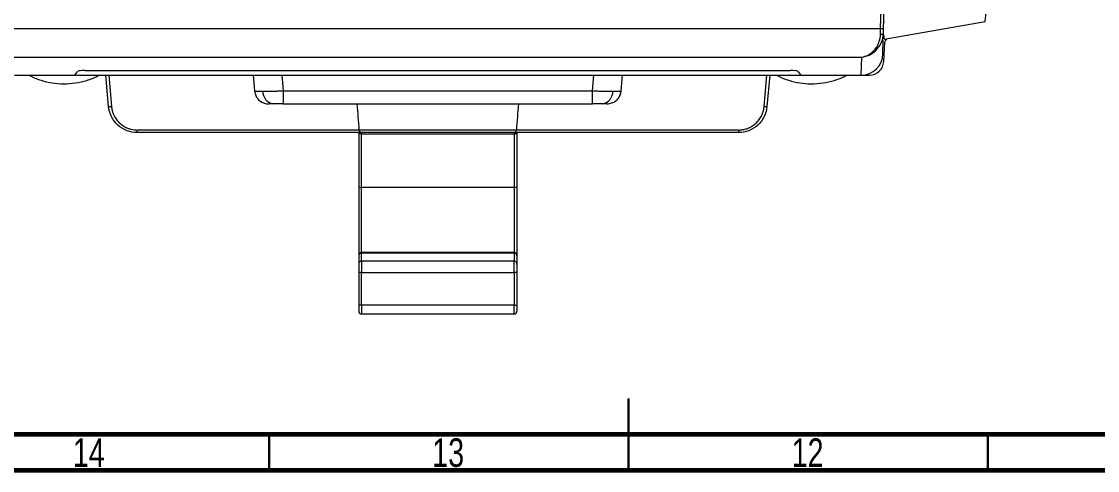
# Model space of a CAD drawing. Header units: millimetres. Extents: x 15 to 1184, y 5 to 836.
# Drawn here: x 515.1 to 664.7, y 5 to 67.4 of the extents above; entities that cross this region are included whole.
import ezdxf

# ---------------------------------------------------------------- set-up
doc = ezdxf.new("R2010")
doc.units = ezdxf.units.MM
doc.styles.add('SLDTEXTSTYLE0', font='TXT', dxfattribs={"width": 0.75})

msp = doc.modelspace()

# ---------------------------------------------------------------- linework, layer by layer
at = {"color": 7, "linetype": 'Continuous', "lineweight": 15}
for p, q in [((634.58, 66.45), (635.25, 91.98)), ((634.98, 66.44), (635.65, 91.97)), ((635.05, 64.95), (649.12, 67.42)), ((511.38, 66.45), (634.58, 66.45)), ((634.57, 65.67), (634.58, 66.45)), ((634.58, 66.45), (634.98, 66.44)), ((634.96, 65.74), (634.98, 66.44)), ((634.89, 62.91), (634.94, 64.87)), ((634.95, 65.06), (634.96, 65.74)), ((635.01, 61.87), (635.15, 64.57)), ((514, 62.47), (631.96, 62.47)), ((631.89, 59.97), (631.96, 62.47)), ((514.07, 59.97), (522.48, 59.97)), ((522.48, 59.97), (522.92, 60.5)), ((522.48, 59.97), (623.48, 59.97)), ((523.92, 60.6), (622.04, 60.6)), ((527.18, 55.62), (526.8, 59.97)), ((547.28, 59.97), (547.47, 57.8)), ((598.49, 57.8), (598.68, 59.97)), ((619.15, 59.97), (618.77, 55.62)), ((623.03, 60.5), (623.48, 59.97)), ((623.48, 59.97), (631.89, 59.97)), ((631.89, 59.97), (633.01, 59.97)), ((547.47, 57.8), (547.51, 57.78)), ((547.47, 57.8), (547.5, 57.58)), ((551.45, 57.8), (594.5, 57.8)), ((551.45, 57.8), (551.45, 55.97)), ((594.5, 55.97), (594.5, 57.8)), ((551.45, 55.97), (594.5, 55.97)), ((562.05, 52.33), (531.17, 52.33)), ((531.17, 51.97), (531.17, 52.33)), ((562.41, 51.97), (531.17, 51.97)), ((561.98, 51.97), (561.98, 51.89)), ((561.98, 51.89), (561.98, 44.42)), ((583.9, 52.33), (562.05, 52.33)), ((562.38, 51.83), (583.58, 51.83)), ((562.38, 44.37), (562.38, 51.83)), ((614.79, 51.97), (583.55, 51.97)), ((583.58, 51.83), (583.58, 44.37)), ((614.79, 52.33), (583.9, 52.33)), ((583.98, 51.97), (583.98, 51.89)), ((583.98, 51.89), (583.98, 44.42)), ((614.79, 52.33), (614.79, 51.97)), ((561.98, 44.42), (561.98, 34.89)), ((562.38, 44.37), (583.58, 44.37)), ((583.98, 44.42), (583.98, 34.89)), ((561.98, 34.86), (561.98, 33.7)), ((583.58, 35.29), (562.38, 35.29)), ((562.38, 34.09), (562.38, 35.24)), ((562.38, 35.24), (583.58, 35.24)), ((583.58, 35.24), (583.58, 34.09)), ((583.98, 34.86), (583.98, 33.7)), ((562.38, 34.09), (562.38, 32.54)), ((583.58, 34.09), (562.38, 34.09)), ((583.58, 32.54), (583.58, 34.09)), ((562.38, 32.54), (561.98, 32.54)), ((561.98, 32.54), (561.98, 27.97)), ((562.38, 27.97), (562.38, 32.54)), ((562.38, 32.54), (583.58, 32.54)), ((583.98, 32.54), (583.58, 32.54)), ((583.58, 32.54), (583.58, 27.97)), ((583.98, 32.54), (583.98, 27.97)), ((562.38, 27.97), (561.98, 27.97)), ((562.38, 27.97), (562.38, 26.77)), ((583.58, 27.97), (562.38, 27.97)), ((583.58, 26.77), (583.58, 27.97)), ((583.58, 27.97), (583.98, 27.97)), ((562.38, 26.77), (583.58, 26.77))]:
    msp.add_line(p, q, dxfattribs=at)
at = {"color": 8, "linetype": 'Continuous', "lineweight": 15}
for p, q in [((635.01, 67.33), (635.11, 67.33)), ((527.2, 59.97), (527.58, 55.62)), ((551.26, 59.97), (551.45, 57.8)), ((594.5, 57.8), (594.69, 59.97)), ((618.38, 55.62), (618.76, 59.97)), ((562.38, 51.83), (562.38, 51.97)), ((583.58, 51.97), (583.58, 51.83)), ((562.38, 35.29), (562.38, 44.37)), ((583.58, 44.37), (583.58, 35.29)), ((562.38, 35.29), (562.38, 35.24)), ((583.58, 35.24), (583.58, 35.29))]:
    msp.add_line(p, q, dxfattribs=at)
at = {"color": 7, "linetype": 'Continuous', "lineweight": 30}
for p, q in [((599.5, 5), (599.5, 15)), ((549.5, 10), (549.5, 5)), ((599.5, 10), (599.5, 5)), ((649.5, 10), (649.5, 5))]:
    msp.add_line(p, q, dxfattribs=at)
at = {"color": 7, "linetype": 'Continuous', "lineweight": 60}
for p, q in [((1179, 10), (20, 10)), ((1184, 5), (15, 5))]:
    msp.add_line(p, q, dxfattribs=at)
at = {"color": 7, "linetype": 'Continuous', "lineweight": 15, "flags": 128}
msp.add_lwpolyline([(598.3, 57.11), (598.42, 57.43), (598.49, 57.8)], dxfattribs=at)
at = {"color": 7, "linetype": 'Continuous', "lineweight": 15}
for centre, radius, start, end in [((642.41, 68.58), 6.8, 350.2342, 17.1528), ((634.68, 66.24), 0.576, 258.9716, 300.2143), ((635.65, 64.54), 0.5, 99.0027, 177), ((633.01, 61.97), 2, 270, 357), ((550.34, 57.65), 1.7, 177.334, 259.9847), ((595.62, 57.65), 1.7, 280.0153, 2.666), ((527.38, 56.77), 1.17, 260.1973, 279.8027), ((549.46, 57.97), 2, 231.915, 270), ((596.5, 57.97), 2, 270, 291.6841), ((618.57, 56.77), 1.17, 260.1973, 279.8027), ((562.38, 34.89), 0.4, 90, 180), ((562.37, 34.85), 0.393, 89.0242, 178.9898), ((583.58, 34.89), 0.4, 0, 90), ((583.59, 34.85), 0.393, 1.0102, 90.9758), ((562.37, 33.69), 0.393, 89.0242, 178.9898), ((583.59, 33.69), 0.393, 1.0102, 90.9758), ((562.38, 27.17), 0.4, 180, 270), ((583.58, 27.17), 0.4, 270, 360)]:
    msp.add_arc(centre, radius, start, end, dxfattribs=at)
for centre, major_axis, ratio, start_param, end_param in [((631.89, 62.99), (0.08, 3.02), 0.994518, 3.167629, 4.712389), ((523.92, 60.5), (1, 0), 0.105104, 1.570796, 3.054326), ((622.04, 60.5), (1, 0), 0.105104, 0.087266, 1.570796), ((562.38, 51.89), (0.4, 0), 0.131652, 3.141593, 4.712389), ((583.58, 51.89), (0.4, 0), 0.131652, 4.712389, 6.283185), ((562.38, 44.42), (0.4, 0), 0.131652, 3.141593, 4.712389), ((583.58, 44.42), (0.4, 0), 0.131652, 4.712389, 6.283185)]:
    msp.add_ellipse(centre, major_axis=major_axis, ratio=ratio, start_param=start_param, end_param=end_param, dxfattribs=at)
for points, knots in [([(631.96, 62.47), (632.3, 62.54), (632.98, 62.68), (633.93, 63.33), (634.57, 64.17), (634.9, 65.03), (634.94, 65.51), (634.96, 65.74)], [0, 0, 0, 0, 0.249243, 0.499157, 0.748861, 0.878471, 1, 1, 1, 1]), ([(631.96, 62.47), (632.25, 62.54), (632.84, 62.69), (633.66, 63.32), (634.22, 64.14), (634.51, 64.98), (634.55, 65.45), (634.57, 65.67)], [0, 0, 0, 0, 0.250131, 0.499865, 0.749274, 0.879871, 1, 1, 1, 1]), ([(635.05, 64.95), (635.05, 64.96), (635.05, 64.96), (635.05, 65), (635.05, 65.06), (635.05, 65.14), (635.06, 65.24), (635.06, 65.36), (635.06, 65.44), (635.06, 65.48)], [0, 0, 0, 0, 0.145262, 0.291515, 0.440916, 0.591416, 0.736682, 0.88297, 1, 1, 1, 1]), ([(516.06, 59.97), (516.51, 59.76), (517.44, 59.32), (518.94, 58.93), (520.52, 58.74), (522.14, 58.79), (523.76, 59.1), (525.01, 59.51), (525.67, 59.87), (525.85, 59.97)], [0, 0, 0, 0, 0.147398, 0.300822, 0.456848, 0.615392, 0.776562, 0.940721, 1, 1, 1, 1]), ([(620.06, 59.97), (620.51, 59.76), (621.44, 59.32), (622.94, 58.93), (624.52, 58.74), (626.14, 58.79), (627.76, 59.1), (629.01, 59.51), (629.67, 59.87), (629.85, 59.97)], [0, 0, 0, 0, 0.1473979, 0.3008218, 0.4568484, 0.6153921, 0.7765619, 0.9407211, 1, 1, 1, 1]), ([(547.49, 57.78), (547.52, 57.61), (547.57, 57.25), (547.84, 56.76), (548.24, 56.34), (548.59, 56.18), (548.76, 56.1)], [0, 0, 0, 0, 0.235606, 0.486899, 0.745157, 1, 1, 1, 1]), ([(548.64, 57.72), (548.71, 57.72), (548.84, 57.72), (549.05, 57.73), (549.27, 57.73), (549.51, 57.73), (549.76, 57.74), (550.02, 57.74), (550.3, 57.75), (550.58, 57.76), (550.86, 57.77), (551.16, 57.78), (551.35, 57.79), (551.45, 57.8)], [0, 0, 0, 0, 0.0864, 0.173698, 0.261894, 0.350991, 0.44099, 0.531892, 0.623699, 0.716412, 0.810032, 0.904561, 1, 1, 1, 1]), ([(594.5, 57.8), (594.6, 57.79), (594.78, 57.78), (595.05, 57.77), (595.31, 57.76), (595.57, 57.76), (595.82, 57.75), (596.07, 57.74), (596.3, 57.74), (596.53, 57.73), (596.74, 57.73), (596.95, 57.73), (597.14, 57.72), (597.26, 57.72), (597.32, 57.72)], [0, 0, 0, 0, 0.087521, 0.174277, 0.260269, 0.345499, 0.429966, 0.513673, 0.59662, 0.678809, 0.76024, 0.840915, 0.920834, 1, 1, 1, 1]), ([(597.2, 56.1), (597.37, 56.18), (597.72, 56.34), (598.12, 56.76), (598.39, 57.25), (598.44, 57.61), (598.47, 57.78)], [0, 0, 0, 0, 0.254843, 0.513101, 0.764394, 1, 1, 1, 1]), ([(597.32, 57.72), (597.38, 57.72), (597.51, 57.72), (597.68, 57.73), (597.84, 57.73), (597.98, 57.73), (598.11, 57.74), (598.22, 57.74), (598.32, 57.75), (598.39, 57.76), (598.45, 57.77), (598.48, 57.78), (598.49, 57.79), (598.49, 57.8)], [0, 0, 0, 0, 0.0864, 0.173698, 0.261894, 0.350991, 0.44099, 0.531892, 0.623699, 0.716412, 0.810032, 0.904561, 1, 1, 1, 1]), ([(531.17, 51.97), (530.67, 51.97), (530.18, 52.06), (529.26, 52.42), (528.83, 52.69), (528.1, 53.35), (527.8, 53.76), (527.36, 54.64), (527.23, 55.13), (527.18, 55.62)], [0, 0, 0, 0, 0.25, 0.25, 0.5, 0.5, 0.75, 0.75, 1, 1, 1, 1]), ([(527.58, 55.62), (527.59, 55.54), (527.61, 55.36), (527.66, 55.11), (527.73, 54.86), (527.81, 54.62), (527.97, 54.25), (528.26, 53.78), (528.72, 53.27), (529.28, 52.85), (529.82, 52.58), (530.32, 52.43), (530.74, 52.35), (531.03, 52.34), (531.17, 52.33)], [0, 0, 0, 0, 0.048571, 0.096778, 0.144869, 0.193094, 0.241698, 0.371112, 0.50063, 0.629861, 0.7592, 0.839632, 0.91951, 1, 1, 1, 1]), ([(614.79, 52.33), (614.88, 52.34), (615.05, 52.34), (615.3, 52.37), (615.56, 52.41), (615.81, 52.48), (616.19, 52.61), (616.68, 52.85), (617.24, 53.26), (617.7, 53.78), (618.01, 54.3), (618.21, 54.78), (618.32, 55.19), (618.36, 55.48), (618.38, 55.62)], [0, 0, 0, 0, 0.048389, 0.096421, 0.144348, 0.19242, 0.240888, 0.370033, 0.499458, 0.628781, 0.758389, 0.839058, 0.91921, 1, 1, 1, 1]), ([(618.77, 55.62), (618.73, 55.13), (618.6, 54.64), (618.16, 53.76), (617.86, 53.35), (617.13, 52.69), (616.7, 52.42), (615.78, 52.06), (615.28, 51.97), (614.79, 51.97)], [0, 0, 0, 0, 0.25, 0.25, 0.5, 0.5, 0.75, 0.75, 1, 1, 1, 1]), ([(562.41, 51.97), (562.38, 51.97), (562.34, 51.97), (562.28, 52), (562.22, 52.02), (562.17, 52.07), (562.12, 52.13), (562.07, 52.23), (562.06, 52.3), (562.05, 52.33)], [0, 0, 0, 0, 0.156632, 0.292196, 0.406768, 0.500479, 0.68634, 0.85116, 1, 1, 1, 1]), ([(583.55, 51.97), (583.53, 51.97), (583.5, 51.97), (583.41, 51.97), (583.31, 51.97), (583.19, 51.97), (583.05, 51.97), (582.89, 51.97), (582.71, 51.97), (582.44, 51.97), (582.04, 51.97), (581.47, 51.97), (580.82, 51.97), (579.86, 51.97), (578.5, 51.97), (576.72, 51.97), (574.86, 51.97), (572.98, 51.97), (571.1, 51.97), (569.24, 51.97), (567.46, 51.97), (566.1, 51.97), (565.14, 51.97), (564.49, 51.97), (563.92, 51.97), (563.45, 51.97), (563.06, 51.97), (562.76, 51.97), (562.53, 51.97), (562.45, 51.97), (562.41, 51.97)], [0, 0, 0, 0, 0.015196, 0.030304, 0.045354, 0.060374, 0.075396, 0.090449, 0.105563, 0.120766, 0.152804, 0.184875, 0.217498, 0.250154, 0.315357, 0.379395, 0.439688, 0.500014, 0.560307, 0.620633, 0.684672, 0.749875, 0.782498, 0.815153, 0.847191, 0.879263, 0.90956, 0.939623, 0.96969, 1, 1, 1, 1]), ([(583.55, 51.97), (583.58, 51.97), (583.62, 51.97), (583.68, 52), (583.73, 52.02), (583.79, 52.07), (583.84, 52.13), (583.89, 52.23), (583.9, 52.3), (583.9, 52.33)], [0, 0, 0, 0, 0.153259, 0.287816, 0.403559, 0.500481, 0.685541, 0.850412, 1, 1, 1, 1]), ([(561.98, 33.7), (561.98, 33.66), (561.98, 33.57), (561.98, 33.28), (561.98, 32.93), (561.98, 32.67), (561.98, 32.54)], [0, 0, 0, 0, 0.249296, 0.500146, 0.756886, 1, 1, 1, 1]), ([(583.98, 33.7), (583.98, 33.66), (583.98, 33.57), (583.98, 33.28), (583.98, 32.93), (583.98, 32.67), (583.98, 32.54)], [0, 0, 0, 0, 0.2492964, 0.5001463, 0.7568857, 1, 1, 1, 1]), ([(561.98, 27.97), (561.98, 27.87), (561.98, 27.71), (561.98, 27.53), (561.98, 27.4), (561.98, 27.3), (561.98, 27.2), (561.98, 27.18), (561.98, 27.17)], [0, 0, 0, 0, 0.239444, 0.36822, 0.499999, 0.628777, 0.760556, 1, 1, 1, 1]), ([(583.98, 27.97), (583.98, 27.87), (583.98, 27.71), (583.98, 27.53), (583.98, 27.4), (583.98, 27.3), (583.98, 27.2), (583.98, 27.18), (583.98, 27.17)], [0, 0, 0, 0, 0.239444, 0.36822, 0.499999, 0.628777, 0.760556, 1, 1, 1, 1])]:
    msp.add_open_spline(points, degree=3, knots=knots, dxfattribs=at)
at = {"color": 8, "linetype": 'Continuous', "lineweight": 15}
msp.add_open_spline([(547.51, 57.78), (547.52, 57.77), (547.55, 57.76), (547.84, 57.73), (548.32, 57.73), (548.64, 57.72)], degree=3, knots=[0, 0, 0, 0, 0.155067, 0.445352, 1, 1, 1, 1], dxfattribs=at)
at = {"color": 7, "linetype": 'Continuous', "lineweight": 15}
for points in [[(550.04, 55.97), (549.68, 55.97), (549.46, 55.97), (549.46, 55.97)], [(551.45, 55.97), (550.93, 55.97), (550.41, 55.97), (550.04, 55.97)], [(562.05, 52.33), (561.96, 53.55), (561.87, 54.76), (561.78, 55.97)], [(584.18, 55.97), (584.09, 54.76), (584, 53.55), (583.9, 52.33)], [(595.91, 55.97), (595.55, 55.97), (595.03, 55.97), (594.5, 55.97)], [(596.5, 55.97), (596.5, 55.97), (596.28, 55.97), (595.91, 55.97)]]:
    msp.add_open_spline(points, degree=3, dxfattribs=at)

# ---------------------------------------------------------------- texts
at = {"color": 7, "linetype": 'Continuous', "lineweight": 0, "char_height": 3.969, "attachment_point": 2, "style": 'SLDTEXTSTYLE0'}
for s, insert in [('14', (524.42, 9.47)), ('13', (574.42, 9.47)), ('12', (624.42, 9.47))]:
    msp.add_mtext(s, dxfattribs=dict(at, insert=insert))

doc.saveas('drawing.dxf')
